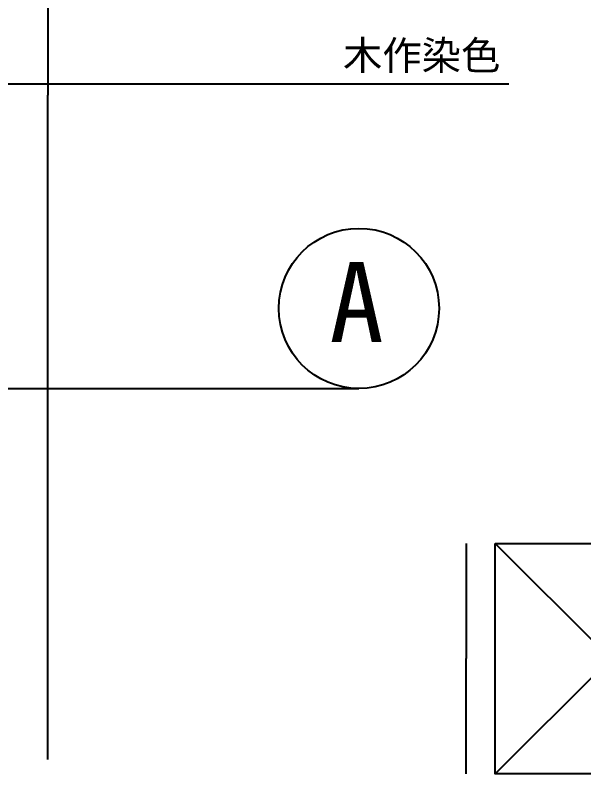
# Model space of a CAD drawing. Header units: metres. Extents: x 456 to 5370, y 49 to 3468.
# Drawn here: x 1369 to 2257, y 599 to 1784 of the extents above; entities that cross this region are included whole.
import ezdxf

# ---------------------------------------------------------------- set-up
doc = ezdxf.new("R2010")
doc.units = ezdxf.units.M
doc.dimstyles.get("Standard").update_dxf_attribs({"dimtxt": 2.5, "dimasz": 2.5, "dimexe": 1.25, "dimexo": 0.625, "dimtad": 1, "dimcen": 2.5, "dimazin": 3, "dimtfac": 1, "dimtmove": 0, "dimatfit": 3})

# ---------------------------------------------------------------- blocks, each defined once
blk = doc.blocks.new('_CLOSEDFILLED')
at = {"color": 0, "linetype": 'BYBLOCK'}
blk.add_solid([(-1, 0.2), (0, 0), (-1, -0.2)], dxfattribs=at)
blk = doc.blocks.new('*D10')
for p, q in [((1420.4, 3121.51), (1420.4, 1659.51)), ((1420.15, 1659.51), (1419.9, 1659.51)), ((1420.4, 621.77), (1420.4, 1659.51)), ((1420.4, 1659.51), (1420.4, 1659.51)), ((1420.65, 1659.51), (1420.9, 1659.51))]:
    blk.add_line(p, q)
at = {"layer": 'Defpoints'}
for p in [(1420.4, 3121.51), (1420.4, 1659.51), (1420.4, 621.77)]:
    blk.add_point(p, dxfattribs=at)
at = {"xscale": 0.25, "yscale": 0.25}
blk.add_blockref('_CLOSEDFILLED', (1420.4, 1659.51), dxfattribs=at)
at = {"xscale": 0.25, "yscale": 0.25, "rotation": 180}
blk.add_blockref('_CLOSEDFILLED', (1420.4, 1659.51), dxfattribs=at)
at = {"insert": (1420.4, 1660.635), "char_height": 1, "attachment_point": 5}
blk.add_mtext('0', dxfattribs=at)
blk = doc.blocks.new('*D18')
for p, q in [((2073.33, 959.16), (2073.33, 779.16)), ((2073.08, 779.16), (2072.83, 779.16)), ((2073.33, 599.16), (2073.33, 779.16)), ((2073.33, 779.16), (2073.33, 779.16)), ((2073.58, 779.16), (2073.83, 779.16))]:
    blk.add_line(p, q)
at = {"layer": 'Defpoints'}
for p in [(2073.33, 959.16), (2073.33, 779.16), (2073.33, 599.16)]:
    blk.add_point(p, dxfattribs=at)
at = {"xscale": 0.25, "yscale": 0.25}
blk.add_blockref('_CLOSEDFILLED', (2073.33, 779.16), dxfattribs=at)
at = {"xscale": 0.25, "yscale": 0.25, "rotation": 180}
blk.add_blockref('_CLOSEDFILLED', (2073.33, 779.16), dxfattribs=at)
at = {"insert": (2073.33, 780.285), "char_height": 1, "attachment_point": 5}
blk.add_mtext('{\\f宋体|b0|i0|c134|p54;60}', dxfattribs=at)

msp = doc.modelspace()

# ---------------------------------------------------------------- linework, layer by layer
for p, q in [((525.42, 1201.1, -5947.25), (1906.01, 1201.1, -5947.25)), ((2118.85, 599.16, 1699.61), (2478.85, 959.16, 1699.61)), ((2478.85, 599.16, 1699.61), (2118.85, 959.16, 1699.61))]:
    msp.add_line(p, q)
msp.add_lwpolyline([(2118.85, 959.16), (2478.85, 959.16), (2478.85, 599.16), (2118.85, 599.16)], close=True)
msp.add_circle((1906.01, 1326.18, -5947.25), 125.08)

# ---------------------------------------------------------------- texts
at = {"attachment_point": 1}
for s, insert, char_height in [('{\\f宋体|b0|i0|c134|p54;木作染色}', (1881.24, 1743.98, -4808.21), 45), ('\\f宋体|b0|i0|c134|p54;A', (1859.81, 1398.66, -6630.48), 125.13)]:
    msp.add_mtext(s, dxfattribs=dict(at, insert=insert, char_height=char_height))

# ---------------------------------------------------------------- dimensions: what is measured, and where the dimension line sits
dim = msp.add_linear_dim(base=(1420.4, 1659.51), p1=(1420.4, 3121.51, 1699.61), p2=(1420.4, 621.77, 1699.61), dimstyle='Standard')
dim.commit()
dim.dimension.update_dxf_attribs({"geometry": '*D10', "text_midpoint": (1420.4, 1660.635)})
dim = msp.add_linear_dim(base=(2073.33, 779.16), p1=(2073.33, 959.16, 1699.61), p2=(2073.33, 599.16, 1699.61), text='{\\f宋体|b0|i0|c134|p54;60}', dimstyle='Standard')
dim.commit()
dim.dimension.update_dxf_attribs({"geometry": '*D18', "text_midpoint": (2073.33, 780.285)})

# ---------------------------------------------------------------- leaders
msp.add_leader([(1206.38, 1677, 1699.61), (2139.9, 1677, 1699.61)], dimstyle='Standard')

doc.saveas('drawing.dxf')
